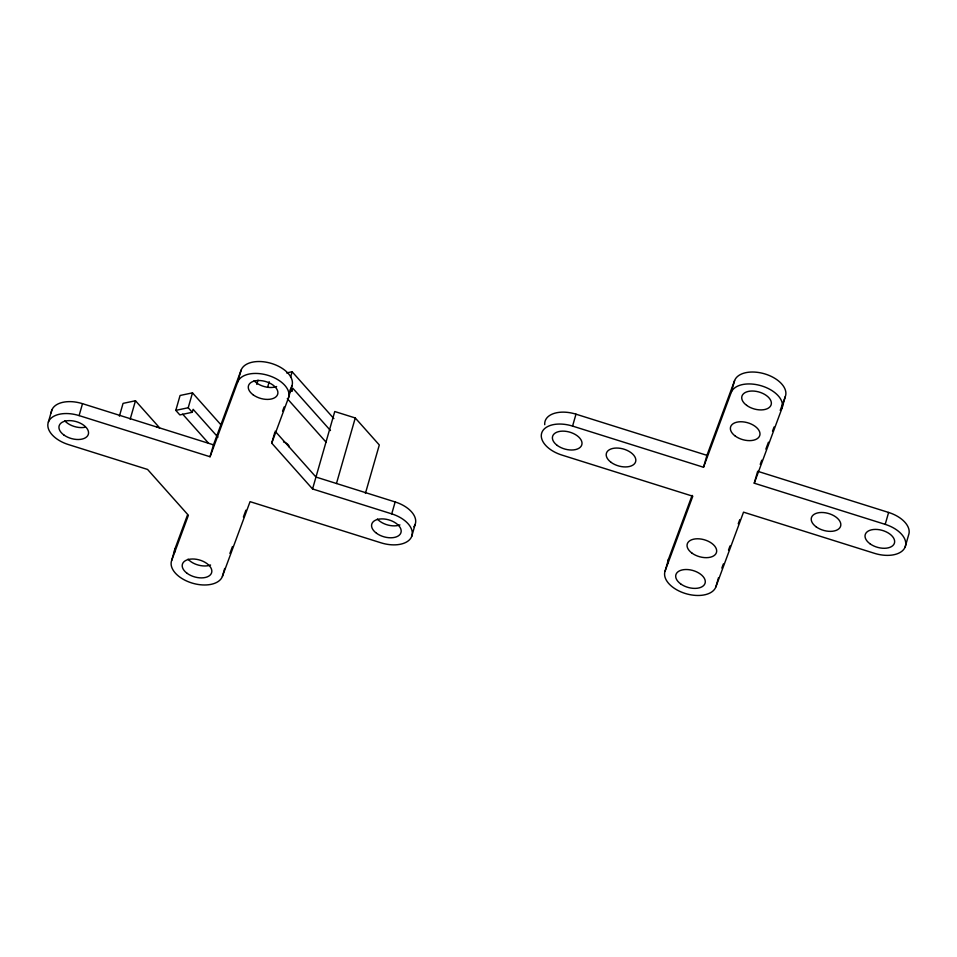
<?xml version="1.0" encoding="UTF-8"?>
<svg xmlns="http://www.w3.org/2000/svg" width="957" height="957" viewBox="0 0 957 957"><rect width="100%" height="100%" fill="white"/><g stroke="black" fill="none" stroke-linecap="round" stroke-linejoin="round"><path stroke-width="1.44" d="M415.159 524.4L411.749 536.315A26.605 15.42 16 0 1 381.018 542.822L250.064 501.659L222.395 576.425A26.605 15.42 16 0 1 191.663 582.933A26.605 15.42 16 0 1 171.662 560.479L188.397 515.273L147.569 469.444L68.378 444.55A26.605 15.42 16 0 1 48.376 422.097L51.786 410.182M48.376 422.097A26.605 15.42 16 0 1 79.096 415.589L82.517 403.675L213.471 444.838L241.14 370.072A26.605 15.42 16 0 1 271.86 363.564A26.605 15.42 16 0 1 291.873 386.018L288.452 397.933L271.728 443.139L312.556 488.967L391.736 513.861A26.605 15.42 16 0 1 411.749 536.315M119.398 416.151L123.058 403.375L135.475 400.756L159.52 427.743L156.792 426.882M130.188 419.19L135.475 400.756M217.933 437.17L193.111 409.309L192.249 412.288L179.844 414.919L175.801 410.374L180.072 395.48L192.489 392.86L221.306 425.207M192.249 412.288L188.218 407.742L192.489 392.86M171.662 560.479L175.071 548.564L187.476 515.057M79.096 415.589L210.05 456.752L213.471 444.838M210.05 456.752L237.719 381.987L241.14 370.072M256.787 384.379L258.007 380.12M267.577 387.418L269.204 381.747M222.395 576.425L224.68 568.482M271.728 443.139L274.767 432.552M290.569 377.166L292.124 371.747L286.61 372.919M289.134 391.76L291.897 391.174L292.746 388.195L330.476 430.542M312.556 488.967L334.759 411.522L355.262 417.97L379.307 444.969L365.418 493.393M336.469 483.5L355.262 417.97M391.736 513.861L395.157 501.947L315.966 477.053L275.137 431.224M665.127 570.982L692.796 496.216L561.843 455.053A26.605 15.42 16 0 1 541.841 432.6A26.605 15.42 16 0 1 572.573 426.092L575.982 414.178L706.936 455.341L734.605 380.575A26.605 15.42 16 0 1 765.337 374.067A26.605 15.42 16 0 1 785.338 396.521L781.929 408.436L754.248 483.201L885.201 524.364A26.605 15.42 16 0 1 905.214 546.818A26.605 15.42 16 0 1 874.483 553.325L743.529 512.162L715.86 586.928A26.605 15.42 16 0 1 685.14 593.436A26.605 15.42 16 0 1 665.127 570.982L668.548 559.067L692.114 495.379M572.573 426.092L703.515 467.255L706.936 455.341M703.515 467.255L731.184 392.49L734.605 380.575M715.86 586.928L718.516 577.657M754.248 483.201L757.669 471.287L888.622 512.45A26.605 15.42 16 0 1 908.624 534.903L905.214 546.818M885.201 524.364L888.622 512.45M229.907 553.445L232.467 546.531M243.401 516.983L245.925 510.177M282.578 411.151L284.121 406.964M289.289 393.004L291.873 386.018M721.841 568.087L723.384 563.936M728.504 550.096L730.035 545.933M738.242 523.79L739.773 519.639M760.229 464.36L761.772 460.209M765.863 449.132L768.435 442.218M772.526 431.14L774.069 426.989M780.218 410.374L785.338 396.521M175.801 410.374L188.218 407.742M292.124 371.747L333.873 418.604M290.282 389.367L291.897 391.174M287.279 398.626L326.002 442.086M182.679 414.166L208.494 443.139M731.184 392.49A26.605 15.42 16 0 1 761.916 385.982A26.605 15.42 16 0 1 781.929 408.436M544.736 424.705A26.605 15.42 16 0 1 575.982 414.178M668.022 563.087A26.605 15.42 16 0 1 668.548 559.067M174.557 552.584A26.605 15.42 16 0 1 175.071 548.564M395.157 501.947A26.605 15.42 16 0 1 413.843 526.793M51.247 412.826A26.605 15.42 16 0 1 82.517 403.675M210.564 565.013A15.204 8.804 16 0 1 188.027 559.163M399.918 524.903A15.204 8.804 16 0 1 377.381 519.053M276.621 386.532A15.204 8.804 16 0 1 254.084 380.683M85.245 427.229A15.204 8.804 16 0 1 64.741 420.793M283.463 441.895A7.608 4.402 16 0 1 289.337 447.17M237.719 381.987A26.605 15.42 16 0 1 268.45 375.479A26.605 15.42 16 0 1 288.452 397.933M680.594 583.842A15.204 8.804 16 0 0 704.986 583.507A15.204 8.804 16 0 0 685.894 569.511A15.204 8.804 16 0 0 680.594 583.842M691.971 553.122A15.204 8.804 16 0 0 716.362 552.787A15.204 8.804 16 0 0 697.27 538.779A15.204 8.804 16 0 0 691.971 553.122M816.13 526.817A15.204 8.804 16 0 0 840.521 526.482A15.204 8.804 16 0 0 821.429 512.485A15.204 8.804 16 0 0 816.13 526.817M869.937 543.732A15.204 8.804 16 0 0 894.34 543.397A15.204 8.804 16 0 0 875.248 529.4A15.204 8.804 16 0 0 869.937 543.732M735.287 436.081A15.204 8.804 16 0 0 759.679 435.746A15.204 8.804 16 0 0 740.586 421.75A15.204 8.804 16 0 0 735.287 436.081M746.651 405.361A15.204 8.804 16 0 0 771.055 405.026A15.204 8.804 16 0 0 751.963 391.018A15.204 8.804 16 0 0 746.651 405.361M557.309 445.46A15.204 8.804 16 0 0 581.7 445.137A15.204 8.804 16 0 0 562.608 431.128A15.204 8.804 16 0 0 557.309 445.46M611.116 462.375A15.204 8.804 16 0 0 635.52 462.052A15.204 8.804 16 0 0 616.428 448.043A15.204 8.804 16 0 0 611.116 462.375M187.129 573.339A15.204 8.804 16 0 0 211.521 573.004A15.204 8.804 16 0 0 192.429 558.996A15.204 8.804 16 0 0 187.129 573.339M376.472 533.228A15.204 8.804 16 0 0 400.875 532.893A15.204 8.804 16 0 0 381.783 518.897A15.204 8.804 16 0 0 376.472 533.228M253.186 394.846A15.204 8.804 16 0 0 277.59 394.523A15.204 8.804 16 0 0 258.498 380.515A15.204 8.804 16 0 0 253.186 394.846M63.844 434.957A15.204 8.804 16 0 0 88.235 434.634A15.204 8.804 16 0 0 69.143 420.625A15.204 8.804 16 0 0 63.844 434.957"/></g></svg>
